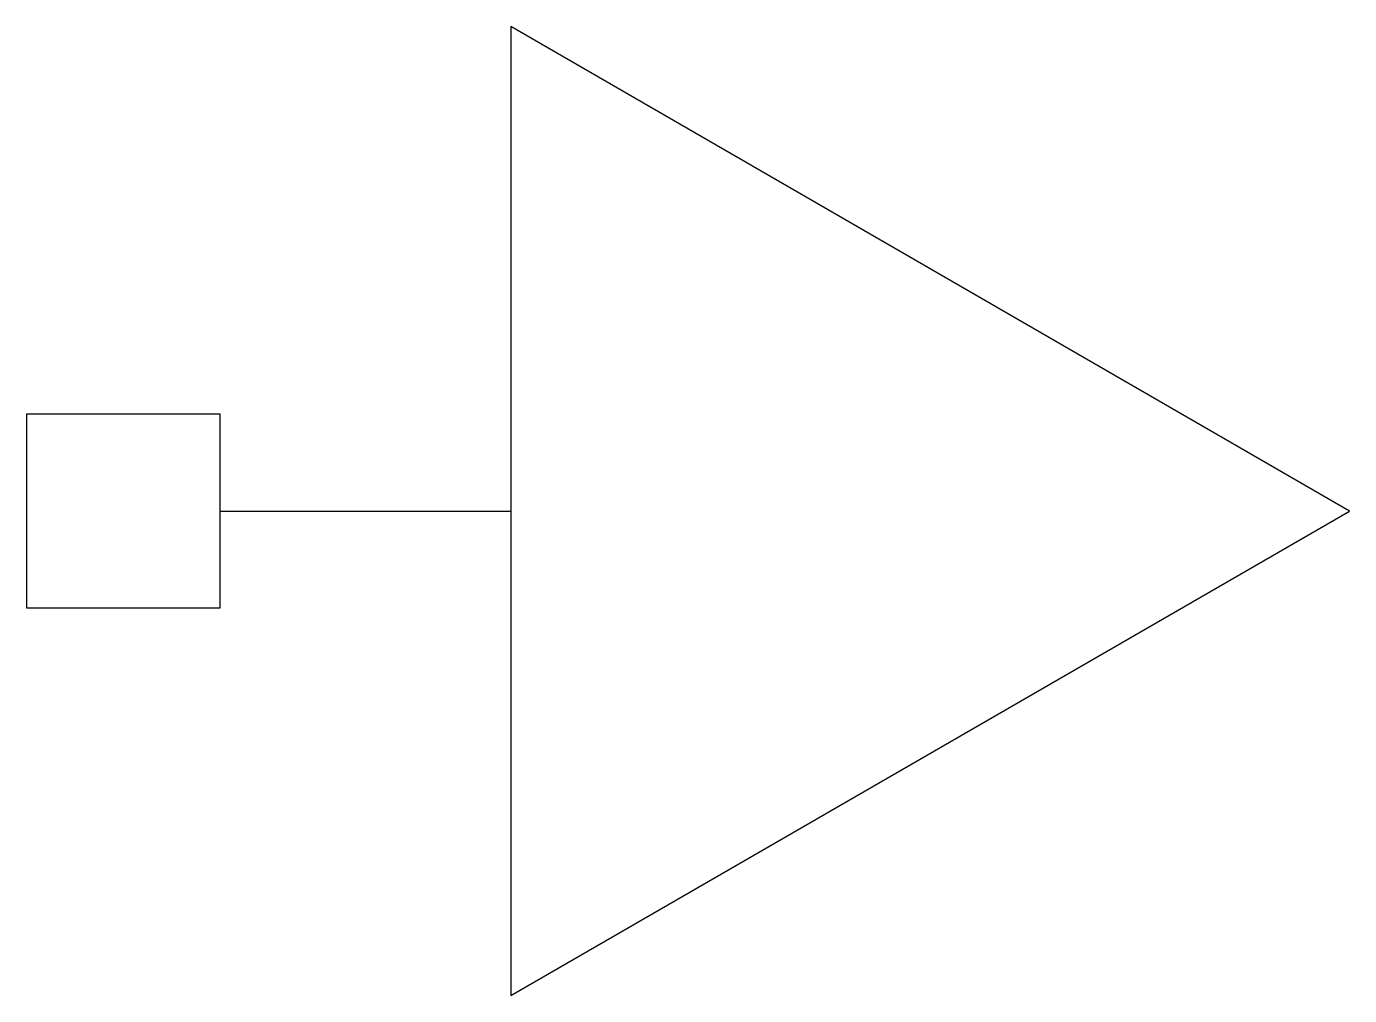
# Model space of a CAD drawing. Header units: millimetres. Extents: x -3111.278 to -3110.731, y 3752.709 to 3753.109.
import ezdxf

# ---------------------------------------------------------------- set-up
doc = ezdxf.new("R2010")
doc.units = ezdxf.units.MM
doc.header["$LTSCALE"] = 10
doc.layers.add('Ele_tomadas', color=2, linetype='Continuous')

msp = doc.modelspace()

# ---------------------------------------------------------------- linework, layer by layer
at = {"layer": 'Ele_tomadas', "color": 5}
msp.add_line((-3111.19777, 3752.90907), (-3111.07777, 3752.90907), dxfattribs=at)
at = {"layer": 'Ele_tomadas', "color": 3}
for points in [[(-3111.07777, 3752.70907), (-3110.73136, 3752.90907), (-3111.07777, 3753.10907)], [(-3111.27777, 3752.86907), (-3111.19777, 3752.86907), (-3111.19777, 3752.94907), (-3111.27777, 3752.94907)]]:
    msp.add_lwpolyline(points, close=True, dxfattribs=at)

doc.saveas('drawing.dxf')
